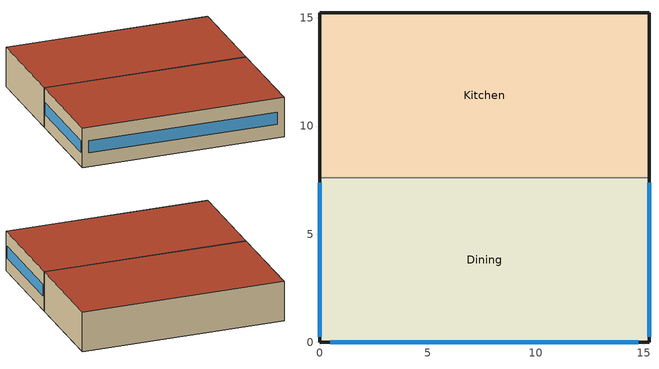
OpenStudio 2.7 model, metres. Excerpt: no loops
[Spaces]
Dining
 floor ground: 15.24,7.62 15.24,0 0,0 0,7.62 z0
 wall outside: 0,7.62 0,0 15.24,0 15.24,7.62 z0:3.05
 wall to Kitchen: 15.24,7.62 0,7.62 z0:3.05
 window: 0.51,0 14.73,0 / 0,7.37 0,0.25 / 15.24,0.25 15.24,7.37 z1.07:1.98
 roof outside: 15.24,0 15.24,7.62 0,7.62 0,0 z3.05
Kitchen
 floor ground: 15.24,15.24 15.24,7.62 0,7.62 0,15.24 z0
 wall outside: 15.24,7.62 15.24,15.24 0,15.24 0,7.62 z0:3.05
 roof outside: 15.24,7.62 15.24,15.24 0,15.24 0,7.62 z3.05
[Schedule:Day]
Clothing Schedule Summer Clothes: 24, 0, 0.5
RestaurantFastFood BLDG_LIGHT_DINING_SCH_2004_2007 Wkdy Day; RestaurantFastFood BLDG_LIGHT_KITCHEN_SCH_2004_2007 Wkdy Day: 5, 0, 0.15, 6, 0, 0.2, 8, 0, 0.4, 10, 0, 0.6, 22, 0, 0.9, 23, 0, 0.5, 24, 0, 0.3
RestaurantFastFood BLDG_EQUIP_SCH Default|Sat|Wkdy Day; RestaurantFastFood FF_GAS_EQUIP_SCH Default|Sat|Wkdy Day: 1, 0, 0.03, 2, 0, 0.02, 3, 0, 0.03, 4, 0, 0.02, 5, 0, 0.05, 6, 0, 0.12, 7, 0, 0.13, 8, 0, 0.15, 9, 0, 0.18, 10, 0, 0.21, 11, 0, 0.26, 12, 0, 0.29, 13, 0, 0.27, 14, 0, 0.25, 16, 0, 0.23, 18, 0, 0.26, 19, 0, 0.24, 20, 0, 0.22, 21, 0, 0.2, 22, 0, 0.18, 23, 0, 0.09, 24, 0, 0.03
RestaurantFastFood BLDG_LIGHT_KITCHEN_SCH_2004_2007 Sat Day: 1, 0, 0.2, 6, 0, 0.15, 8, 0, 0.3, 10, 0, 0.6, 17, 0, 0.8, 22, 0, 0.9, 23, 0, 0.5, 24, 0, 0.3
RestaurantFastFood HVACOperationSchd Default|WntrDsn|SmrDsn|Sun|Wkdy Day: 1, 0, 1, 5, 0, 0, 24, 0, 1
RestaurantFastFood Kitchen Exhaust Fan Balanced Exhaust Fraction Schedule_2004 Default|WntrDsn|SmrDsn|Sun|Wkdy Day: 1, 0, 0.530511, 5, 0, 0, 24, 0, 0.530511
RestaurantFastFood Kitchen_Case:1_WALKINFREEZER_WalkInStockingSched WntrDsn|SmrDsn|Wknd|Mon|Wed|Thu Day: 4, 0, 0, 5, 0, 125, 6, 0, 117, 7, 0, 90, 19, 0, 0, 20, 0, 125, 21, 0, 117, 22, 0, 90, 24, 0, 0
RestaurantFastFood BLDG_SWH_SCH Wkdy Day: 6, 0, 0, 8, 0, 0.15, 9, 0, 0.33, 10, 0, 0.13, 11, 0, 0.1, 12, 0, 0.72, 13, 0, 0.31, 14, 0, 0.98, 15, 0, 0.92, 16, 0, 0.22, 17, 0, 0.31, 18, 0, 0.23, 19, 0, 0.16, 20, 0, 0.1, 21, 0, 0.4, 22, 0, 0.42, 23, 0, 0.43, 24, 0, 0.15
